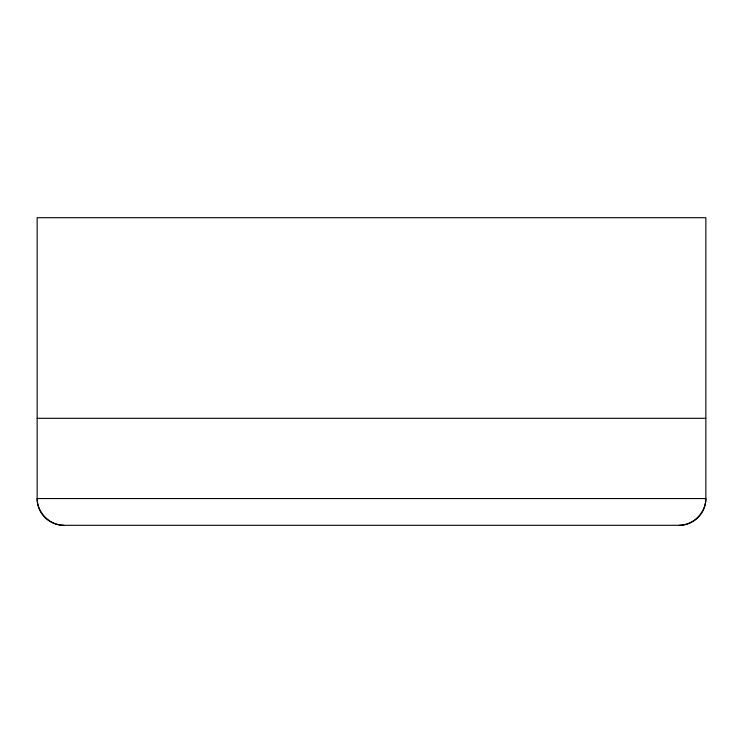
<?xml version="1.0" encoding="UTF-8"?>
<svg xmlns="http://www.w3.org/2000/svg" width="743" height="743" viewBox="0 0 743 743"><rect width="100%" height="100%" fill="white"/><g stroke="black" fill="none" stroke-linecap="round" stroke-linejoin="round"><path stroke-width="1.11" d="M679.102 525.301C693.433 525.264 705.813 512.884 705.85 498.553L705.85 217.699L37.15 217.699L37.15 498.553C37.187 512.884 49.567 525.264 63.898 525.301L679.102 525.301A26.748 26.748 0 0 0 705.85 498.553L37.15 498.553A26.748 26.748 0 0 0 63.898 525.301M37.15 418.309L705.85 418.309"/></g></svg>
